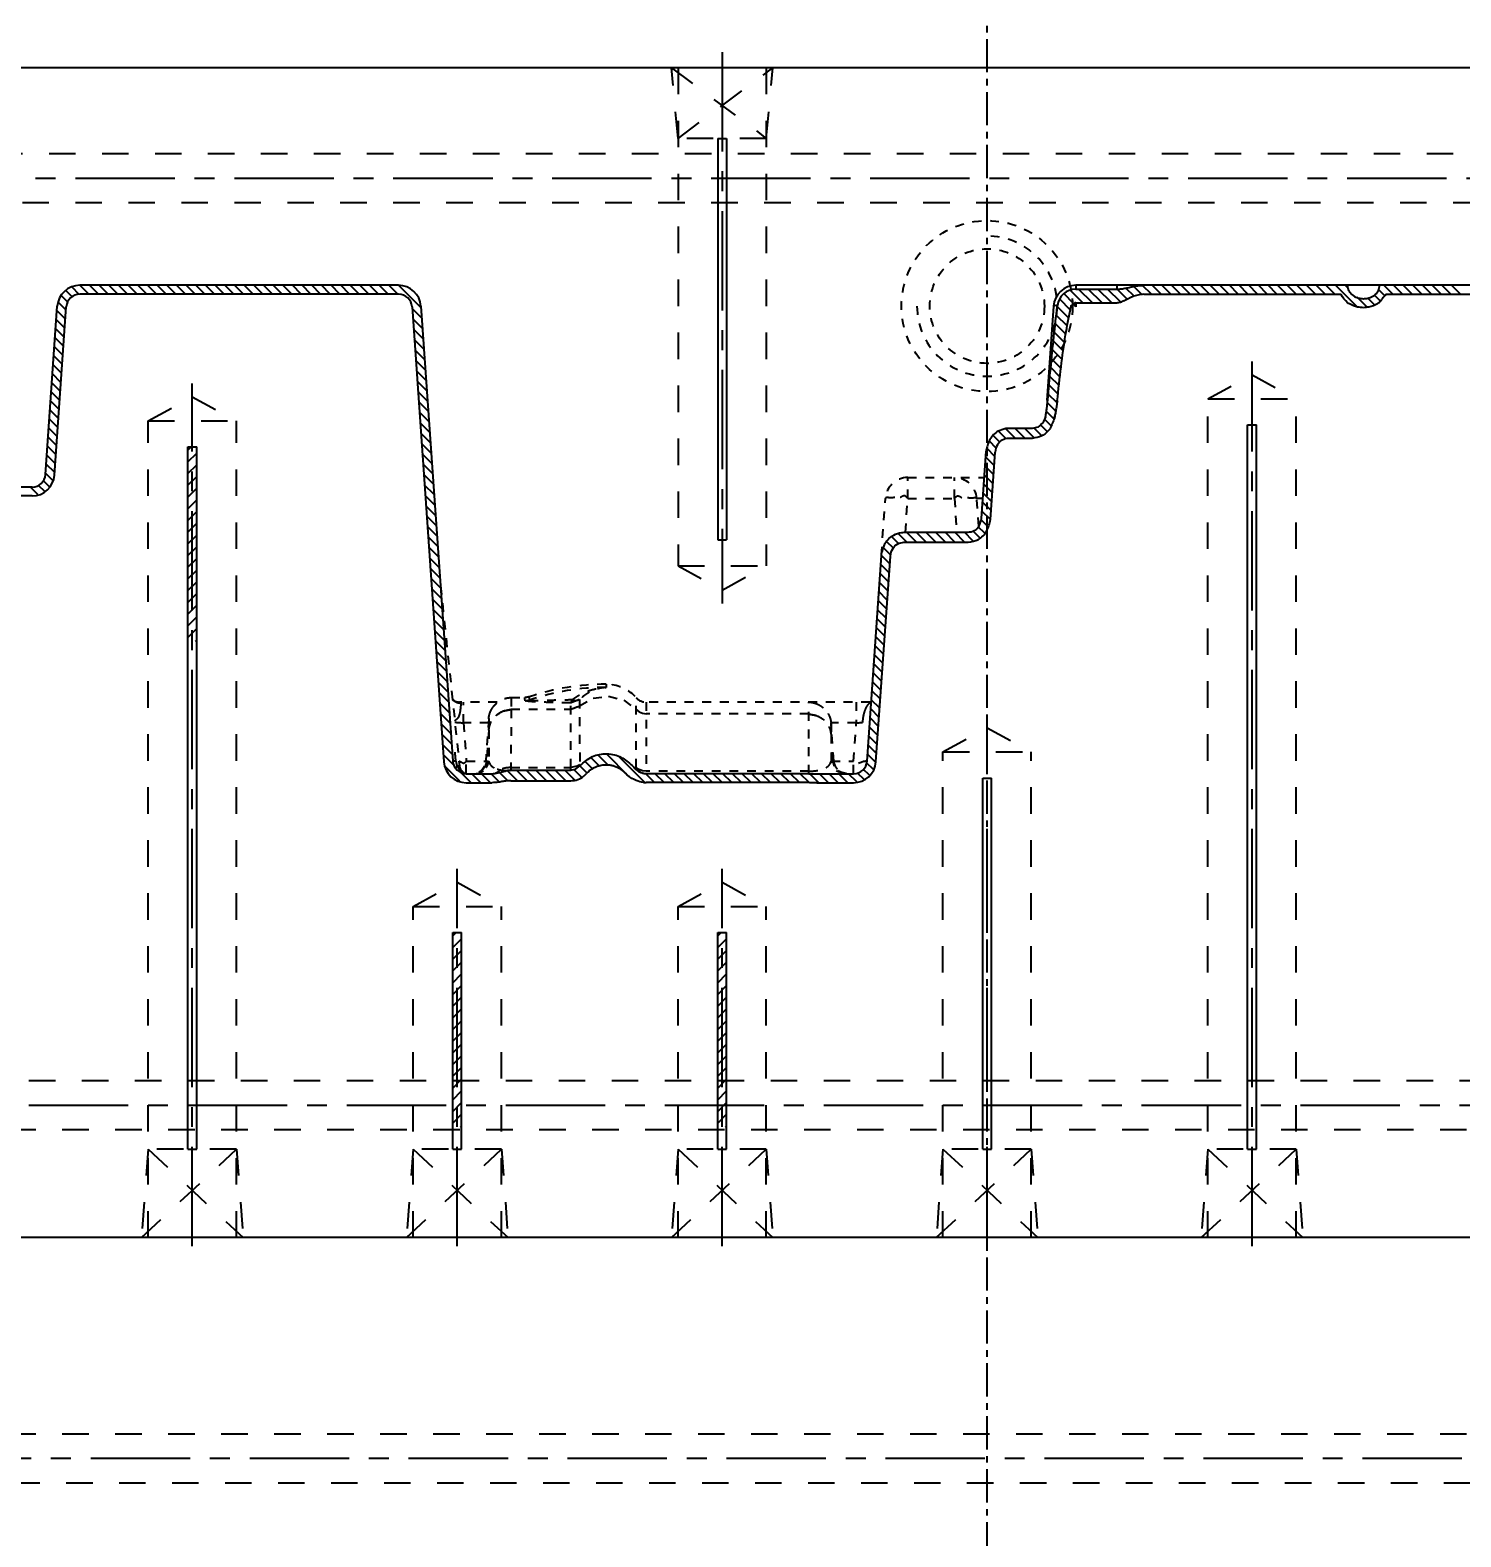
# Model space of a CAD drawing. Extents: x 14103 to 19353, y -3233 to 932.
# Drawn here: x 14533.2 to 14857.2, y -1319.5 to -978.2 of the extents above; entities that cross this region are included whole.
import ezdxf

# ---------------------------------------------------------------- set-up
doc = ezdxf.new("R2010")
doc.units = 0
doc.header["$LTSCALE"] = 20
doc.header["$MEASUREMENT"] = 0
doc.linetypes.add('CENTER', pattern=[0.6, 0.375, -0.075, 0.075, -0.075])
doc.linetypes.add('HIDDEN', pattern=[0.2, 0.1, -0.1])
doc.layers.get('0').update_dxf_attribs({"linetype": 'CONTINUOUS'})
doc.layers.get('DEFPOINTS').update_dxf_attribs({"linetype": 'CONTINUOUS'})
for name, color, linetype in [('CENTER', 1, 'CENTER'), ('CONTINUOUS', 7, 'CONTINUOUS'), ('DEFAULT_2', 8, 'HIDDEN'), ('HOLD DOWN', 7, 'CONTINUOUS'), ('SCREW', 7, 'CONTINUOUS'), ('WATER', 9, 'HIDDEN')]:
    doc.layers.add(name, color=color, linetype=linetype)
doc.styles.add('lxy2', font='txt.shx', dxfattribs={"width": 0.6})
doc.dimstyles.new('10', dxfattribs={"dimtxt": 10, "dimasz": 5, "dimexe": 2.5, "dimexo": 0, "dimgap": 1, "dimtad": 0, "dimdsep": 46, "dimtxsty": 'lxy2', "dimcen": -3, "dimclrd": 113, "dimclre": 113, "dimclrt": 3, "dimazin": 2, "dimtfac": 1, "dimtofl": 0, "dimtmove": 0, "dimatfit": 3, "dimfxl": 1, "dimtolj": 1, "dimtzin": 0, "dimarcsym": 0})

# ---------------------------------------------------------------- blocks, each defined once
blk = doc.blocks.new('*D136')
at = {"layer": 'DEFPOINTS', "color": 0, "linetype": 'ByBlock'}
for p in [(14199.94, -986.72), (14436.66, -986.72), (15299.94, -986.72), (14389.15, -1012.34), (14424.94, -1120.68)]:
    blk.add_point(p, dxfattribs=at)
at = {"layer": 'HOLD DOWN', "color": 113, "linetype": 'ByBlock', "lineweight": -2}
for start, end in [(185.3093, 212.9019), (232.0981, 259.6907)]:
    blk.add_arc((14436.66, -986.72), 53.98, start, end, dxfattribs=at)
at = {"layer": 'HOLD DOWN', "color": 113, "linetype": 'ByBlock'}
for points in [[(14382.08, -991.75), (14383.75, -991.68), (14382.69, -986.72)], [(14427.11, -1039), (14426.89, -1040.65), (14431.96, -1040.49)]]:
    blk.add_solid(points, dxfattribs=at)
at = {"layer": 'HOLD DOWN', "color": 3, "linetype": 'ByBlock', "insert": (14396.87, -1023.19), "char_height": 10, "attachment_point": 5, "rotation": 312.5, "style": 'lxy2'}
blk.add_mtext('\\A1;85¡ã', dxfattribs=at)

msp = doc.modelspace()

# ---------------------------------------------------------------- hatches: boundary and pattern name
at = {"layer": 'WATER', "linetype": 'ByBlock', "ltscale": 3}
h = msp.add_hatch(dxfattribs=at)
h.set_pattern_fill('ANSI31', color=256, scale=15, angle=-90, style=0)
h.set_pattern_definition([(225, (14759.9422, 40.4123), (-1.3258252, 1.3258252), [])])
h.paths.add_polyline_path([(14569.942, -1101.159), (14569.942, -1072.623), (14570.942, -1072.623), (14570.942, -1101.159)])
h.paths.add_polyline_path([(14569.942, -1072.623), (14569.942, -1101.159), (14568.942, -1101.159), (14568.942, -1072.623)])
h.paths.add_polyline_path([(14569.942, -1106.719), (14569.942, -1101.159), (14570.942, -1101.159), (14570.942, -1106.719)])
h.paths.add_polyline_path([(14569.942, -1101.159), (14569.942, -1106.719), (14568.942, -1106.719), (14568.942, -1101.159)])
h.paths.add_polyline_path([(14569.942, -1106.719), (14569.942, -1112.279), (14568.942, -1112.279), (14568.942, -1106.719)])
h.paths.add_polyline_path([(14569.942, -1112.279), (14569.942, -1106.719), (14570.942, -1106.719), (14570.942, -1112.279)])
h.paths.add_polyline_path([(14569.942, -1116.719), (14569.942, -1112.279), (14570.942, -1112.279), (14570.942, -1116.719)])
h.paths.add_polyline_path([(14569.942, -1112.279), (14569.942, -1116.719), (14568.942, -1116.719), (14568.942, -1112.279)])
h = msp.add_hatch(dxfattribs=at)
h.set_pattern_fill('ANSI31', color=256, scale=15, angle=-90, style=0)
h.set_pattern_definition([(225, (14819.9422, -69.6077), (-1.3258252, 1.3258252), [])])
h.paths.add_polyline_path([(14629.942, -1211.179), (14629.942, -1182.643), (14630.942, -1182.643), (14630.942, -1211.179)])
h.paths.add_polyline_path([(14629.942, -1182.643), (14629.942, -1211.179), (14628.942, -1211.179), (14628.942, -1182.643)])
h.paths.add_polyline_path([(14629.942, -1216.739), (14629.942, -1211.179), (14630.942, -1211.179), (14630.942, -1216.739)])
h.paths.add_polyline_path([(14629.942, -1211.179), (14629.942, -1216.739), (14628.942, -1216.739), (14628.942, -1211.179)])
h.paths.add_polyline_path([(14629.942, -1216.739), (14629.942, -1222.299), (14628.942, -1222.299), (14628.942, -1216.739)])
h.paths.add_polyline_path([(14629.942, -1222.299), (14629.942, -1216.739), (14630.942, -1216.739), (14630.942, -1222.299)])
h.paths.add_polyline_path([(14629.942, -1226.739), (14629.942, -1222.299), (14630.942, -1222.299), (14630.942, -1226.739)])
h.paths.add_polyline_path([(14629.942, -1222.299), (14629.942, -1226.739), (14628.942, -1226.739), (14628.942, -1222.299)])
h = msp.add_hatch(dxfattribs=at)
h.set_pattern_fill('ANSI31', color=256, scale=15, angle=-90, style=0)
h.set_pattern_definition([(225, (14879.9422, -69.6077), (-1.3258252, 1.3258252), [])])
h.paths.add_polyline_path([(14689.942, -1211.179), (14689.942, -1182.643), (14690.942, -1182.643), (14690.942, -1211.179)])
h.paths.add_polyline_path([(14689.942, -1182.643), (14689.942, -1211.179), (14688.942, -1211.179), (14688.942, -1182.643)])
h.paths.add_polyline_path([(14689.942, -1216.739), (14689.942, -1211.179), (14690.942, -1211.179), (14690.942, -1216.739)])
h.paths.add_polyline_path([(14689.942, -1211.179), (14689.942, -1216.739), (14688.942, -1216.739), (14688.942, -1211.179)])
h.paths.add_polyline_path([(14689.942, -1216.739), (14689.942, -1222.299), (14688.942, -1222.299), (14688.942, -1216.739)])
h.paths.add_polyline_path([(14689.942, -1222.299), (14689.942, -1216.739), (14690.942, -1216.739), (14690.942, -1222.299)])
h.paths.add_polyline_path([(14689.942, -1226.739), (14689.942, -1222.299), (14690.942, -1222.299), (14690.942, -1226.739)])
h.paths.add_polyline_path([(14689.942, -1222.299), (14689.942, -1226.739), (14688.942, -1226.739), (14688.942, -1222.299)])

# ---------------------------------------------------------------- linework, layer by layer
at = {"color": 2, "linetype": 'Continuous'}
for p, q in [((14542.739, -1038.643), (14541.347, -1037.251)), ((14544.349, -1038.065), (14542.732, -1036.449)), ((14546.512, -1038.041), (14544.482, -1036.011)), ((14548.7, -1038.041), (14546.67, -1036.011)), ((14550.887, -1038.041), (14548.857, -1036.011)), ((14553.075, -1038.041), (14551.045, -1036.011)), ((14555.262, -1038.041), (14553.232, -1036.011)), ((14557.45, -1038.041), (14555.42, -1036.011)), ((14559.638, -1038.041), (14557.608, -1036.011)), ((14561.825, -1038.041), (14559.795, -1036.011)), ((14564.013, -1038.041), (14561.983, -1036.011)), ((14566.2, -1038.041), (14564.17, -1036.011)), ((14568.388, -1038.041), (14566.358, -1036.011)), ((14570.575, -1038.041), (14568.545, -1036.011)), ((14572.763, -1038.041), (14570.733, -1036.011)), ((14574.951, -1038.041), (14572.921, -1036.011)), ((14577.138, -1038.041), (14575.108, -1036.011)), ((14579.326, -1038.041), (14577.296, -1036.011)), ((14581.513, -1038.041), (14579.483, -1036.011)), ((14583.701, -1038.041), (14581.671, -1036.011)), ((14585.889, -1038.041), (14583.859, -1036.011)), ((14588.076, -1038.041), (14586.046, -1036.011)), ((14590.264, -1038.041), (14588.234, -1036.011)), ((14592.451, -1038.041), (14590.421, -1036.011)), ((14594.639, -1038.041), (14592.609, -1036.011)), ((14596.827, -1038.041), (14594.797, -1036.011)), ((14599.014, -1038.041), (14596.984, -1036.011)), ((14601.202, -1038.041), (14599.172, -1036.011)), ((14603.389, -1038.041), (14601.359, -1036.011)), ((14605.577, -1038.041), (14603.547, -1036.011)), ((14607.765, -1038.041), (14605.735, -1036.011)), ((14609.952, -1038.041), (14607.922, -1036.011)), ((14612.14, -1038.041), (14610.11, -1036.011)), ((14614.327, -1038.041), (14612.297, -1036.011)), ((14616.515, -1038.041), (14614.485, -1036.011)), ((14621.759, -1041.098), (14616.673, -1036.012)), ((14771.592, -1039.986), (14768.793, -1037.188)), ((14773.779, -1039.986), (14770.673, -1036.88)), ((14775.967, -1039.986), (14772.86, -1036.88)), ((14778.154, -1039.986), (14775.048, -1036.88)), ((14780.199, -1039.843), (14777.235, -1036.88)), ((14781.691, -1039.148), (14779.42, -1036.877)), ((14783.226, -1038.495), (14781.376, -1036.645)), ((14785.014, -1038.096), (14783.184, -1036.266)), ((14787.147, -1038.041), (14785.135, -1036.029)), ((14789.335, -1038.041), (14787.305, -1036.011)), ((14791.522, -1038.041), (14789.492, -1036.011)), ((14793.71, -1038.041), (14791.68, -1036.011)), ((14795.897, -1038.041), (14793.867, -1036.011)), ((14798.085, -1038.041), (14796.055, -1036.011)), ((14800.272, -1038.041), (14798.242, -1036.011)), ((14802.46, -1038.041), (14800.43, -1036.011)), ((14804.648, -1038.041), (14802.618, -1036.011)), ((14806.835, -1038.041), (14804.805, -1036.011)), ((14809.023, -1038.041), (14806.993, -1036.011)), ((14811.21, -1038.041), (14809.18, -1036.011)), ((14813.398, -1038.041), (14811.368, -1036.011)), ((14815.586, -1038.041), (14813.556, -1036.011)), ((14817.773, -1038.041), (14815.743, -1036.011)), ((14819.961, -1038.041), (14817.931, -1036.011)), ((14822.148, -1038.041), (14820.118, -1036.011)), ((14824.336, -1038.041), (14822.306, -1036.011)), ((14826.524, -1038.041), (14824.494, -1036.011)), ((14828.711, -1038.041), (14826.681, -1036.011)), ((14833.755, -1040.897), (14828.869, -1036.011)), ((14831.873, -1036.828), (14831.056, -1036.011)), ((14839.984, -1038.376), (14838.482, -1036.874)), ((14841.837, -1038.041), (14839.807, -1036.011)), ((14844.024, -1038.041), (14841.994, -1036.011)), ((14846.212, -1038.041), (14844.182, -1036.011)), ((14848.399, -1038.041), (14846.369, -1036.011)), ((14850.587, -1038.041), (14848.557, -1036.011)), ((14852.775, -1038.041), (14850.745, -1036.011)), ((14854.962, -1038.041), (14852.932, -1036.011)), ((14857.15, -1038.041), (14855.12, -1036.011)), ((14541.354, -1041.633), (14539.648, -1039.928)), ((14541.749, -1039.841), (14540.215, -1038.307)), ((14768.473, -1043.43), (14765.837, -1040.794)), ((14768.834, -1041.604), (14766.395, -1039.165)), ((14769.532, -1040.114), (14767.392, -1037.974)), ((14836.005, -1040.959), (14833.778, -1038.732)), ((14837.653, -1040.42), (14836.162, -1038.929)), ((14839.008, -1039.588), (14837.597, -1038.177)), ((14541.068, -1045.722), (14539.166, -1043.82)), ((14541.211, -1043.678), (14539.309, -1041.776)), ((14621.924, -1043.45), (14619.736, -1041.262)), ((14622.088, -1045.802), (14619.9, -1043.614)), ((14768.112, -1045.257), (14765.617, -1042.762)), ((14540.925, -1047.767), (14539.023, -1045.865)), ((14622.253, -1048.154), (14620.065, -1045.966)), ((14767.474, -1048.994), (14765.177, -1046.697)), ((14767.751, -1047.084), (14765.397, -1044.73)), ((14540.639, -1051.856), (14538.737, -1049.954)), ((14540.782, -1049.812), (14538.88, -1047.91)), ((14622.417, -1050.506), (14620.229, -1048.318)), ((14622.582, -1052.858), (14620.394, -1050.67)), ((14766.935, -1052.831), (14764.763, -1050.659)), ((14767.205, -1050.913), (14764.966, -1048.674)), ((14540.353, -1055.946), (14538.451, -1054.044)), ((14540.496, -1053.901), (14538.594, -1051.999)), ((14622.746, -1055.21), (14620.558, -1053.022)), ((14766.449, -1056.719), (14764.359, -1054.63)), ((14766.673, -1054.756), (14764.561, -1052.644)), ((14540.21, -1057.99), (14538.308, -1056.088)), ((14622.911, -1057.562), (14620.723, -1055.374)), ((14623.075, -1059.914), (14620.887, -1057.726)), ((14766.224, -1058.683), (14764.171, -1056.629)), ((14539.924, -1062.079), (14538.022, -1060.177)), ((14540.067, -1060.035), (14538.165, -1058.133)), ((14623.239, -1062.266), (14621.052, -1060.078)), ((14765.794, -1062.628), (14763.798, -1060.631)), ((14766, -1060.646), (14763.984, -1058.63)), ((14539.638, -1066.169), (14537.736, -1064.267)), ((14539.781, -1064.124), (14537.879, -1062.222)), ((14623.404, -1064.618), (14621.216, -1062.43)), ((14623.568, -1066.97), (14621.38, -1064.782)), ((14765.109, -1066.318), (14763.367, -1064.576)), ((14765.473, -1064.494), (14763.608, -1062.629)), ((14539.352, -1070.258), (14537.45, -1068.356)), ((14539.495, -1068.213), (14537.593, -1066.311)), ((14623.733, -1069.322), (14621.545, -1067.135)), ((14762.352, -1070.124), (14760.568, -1068.34)), ((14763.516, -1069.1), (14762.046, -1067.629)), ((14764.462, -1067.858), (14762.944, -1066.34)), ((14539.209, -1072.302), (14537.307, -1070.401)), ((14623.897, -1071.675), (14621.709, -1069.487)), ((14752.026, -1072.923), (14750.448, -1071.345)), ((14752.861, -1071.571), (14751.395, -1070.104)), ((14754.289, -1070.81), (14752.523, -1069.045)), ((14756.341, -1070.675), (14754.247, -1068.582)), ((14758.529, -1070.675), (14756.289, -1068.435)), ((14760.603, -1070.562), (14758.476, -1068.435)), ((14538.923, -1076.392), (14537.021, -1074.49)), ((14539.066, -1074.347), (14537.164, -1072.445)), ((14624.062, -1074.027), (14621.874, -1071.839)), ((14624.226, -1076.379), (14622.038, -1074.191)), ((14751.543, -1076.815), (14749.64, -1074.912)), ((14751.686, -1074.77), (14749.921, -1073.006)), ((14538.348, -1080.192), (14536.735, -1078.579)), ((14538.78, -1078.436), (14536.878, -1076.534)), ((14624.391, -1078.731), (14622.203, -1076.543)), ((14751.4, -1078.859), (14749.497, -1076.956)), ((14534.988, -1083.394), (14533.293, -1081.699)), ((14536.514, -1082.733), (14535.113, -1081.332)), ((14537.646, -1081.677), (14536.247, -1080.279)), ((14624.555, -1081.083), (14622.367, -1078.895)), ((14624.72, -1083.435), (14622.532, -1081.247)), ((14751.113, -1082.948), (14749.211, -1081.045)), ((14751.257, -1080.904), (14749.354, -1079.001)), ((14624.884, -1085.787), (14622.696, -1083.599)), ((14750.827, -1087.037), (14748.924, -1085.135)), ((14750.97, -1084.993), (14749.068, -1083.09)), ((14625.049, -1088.139), (14622.861, -1085.951)), ((14625.213, -1090.491), (14623.025, -1088.303)), ((14750.674, -1089.071), (14748.781, -1087.179)), ((14625.378, -1092.843), (14623.19, -1090.655)), ((14733.92, -1094.194), (14731.68, -1091.954)), ((14736.108, -1094.194), (14733.868, -1091.954)), ((14738.295, -1094.194), (14736.055, -1091.954)), ((14740.483, -1094.194), (14738.243, -1091.954)), ((14742.67, -1094.194), (14740.431, -1091.954)), ((14744.858, -1094.194), (14742.618, -1091.954)), ((14746.745, -1093.893), (14744.806, -1091.954)), ((14748.288, -1093.248), (14746.704, -1091.665)), ((14749.392, -1092.165), (14747.926, -1090.698)), ((14750.147, -1090.732), (14748.569, -1089.154)), ((14625.542, -1095.195), (14623.354, -1093.007)), ((14625.707, -1097.547), (14623.519, -1095.359)), ((14728.105, -1097.129), (14726.534, -1095.558)), ((14728.711, -1095.547), (14727.255, -1094.091)), ((14729.879, -1094.528), (14728.359, -1093.008)), ((14731.732, -1094.194), (14729.844, -1092.305)), ((14625.871, -1099.899), (14623.683, -1097.711)), ((14727.912, -1099.124), (14726.011, -1097.222)), ((14626.036, -1102.251), (14623.848, -1100.063)), ((14626.2, -1104.603), (14624.012, -1102.415)), ((14727.627, -1103.213), (14725.725, -1101.311)), ((14727.77, -1101.169), (14725.868, -1099.267)), ((14626.364, -1106.956), (14624.176, -1104.768)), ((14727.341, -1107.302), (14725.439, -1105.401)), ((14727.484, -1105.258), (14725.582, -1103.356)), ((14626.529, -1109.308), (14624.341, -1107.12)), ((14727.198, -1109.347), (14725.296, -1107.445)), ((14626.693, -1111.66), (14624.505, -1109.472)), ((14626.858, -1114.012), (14624.67, -1111.824)), ((14726.912, -1113.436), (14725.01, -1111.534)), ((14727.055, -1111.392), (14725.153, -1109.49)), ((14627.022, -1116.364), (14624.834, -1114.176)), ((14726.626, -1117.526), (14724.724, -1115.624)), ((14726.769, -1115.481), (14724.867, -1113.579)), ((14627.187, -1118.716), (14624.999, -1116.528)), ((14627.351, -1121.068), (14625.163, -1118.88)), ((14726.483, -1119.57), (14724.581, -1117.668)), ((14627.516, -1123.42), (14625.328, -1121.232)), ((14726.197, -1123.659), (14724.295, -1121.757)), ((14726.34, -1121.615), (14724.438, -1119.713)), ((14627.68, -1125.772), (14625.492, -1123.584)), ((14627.845, -1128.124), (14625.657, -1125.936)), ((14725.911, -1127.749), (14724.009, -1125.847)), ((14726.054, -1125.704), (14724.152, -1123.802)), ((14628.009, -1130.476), (14625.821, -1128.288)), ((14725.768, -1129.793), (14723.866, -1127.891)), ((14628.174, -1132.828), (14625.986, -1130.64)), ((14628.338, -1135.18), (14626.15, -1132.992)), ((14725.482, -1133.882), (14723.58, -1131.981)), ((14725.625, -1131.838), (14723.723, -1129.936)), ((14628.503, -1137.532), (14626.315, -1135.344)), ((14725.196, -1137.972), (14723.294, -1136.07)), ((14725.339, -1135.927), (14723.437, -1134.025)), ((14628.667, -1139.884), (14626.479, -1137.696)), ((14725.053, -1140.016), (14723.151, -1138.114)), ((14628.832, -1142.236), (14626.644, -1140.048)), ((14629.294, -1144.886), (14626.808, -1142.401)), ((14662.104, -1144.882), (14660.247, -1143.026)), ((14664.104, -1144.695), (14661.923, -1142.514)), ((14668.767, -1147.17), (14663.747, -1142.15)), ((14672.452, -1148.668), (14666.606, -1142.822)), ((14724.74, -1144.079), (14722.865, -1142.204)), ((14724.91, -1142.061), (14723.008, -1140.159)), ((14630.541, -1148.321), (14627.279, -1145.059)), ((14633.096, -1148.689), (14630.753, -1146.345)), ((14635.284, -1148.689), (14633.254, -1146.659)), ((14637.472, -1148.689), (14635.442, -1146.659)), ((14639.51, -1148.54), (14637.629, -1146.659)), ((14641.418, -1148.26), (14639.54, -1146.383)), ((14643.576, -1148.231), (14641.26, -1145.915)), ((14645.764, -1148.231), (14643.359, -1145.826)), ((14647.951, -1148.231), (14645.547, -1145.826)), ((14650.139, -1148.231), (14647.734, -1145.826)), ((14652.326, -1148.231), (14649.922, -1145.826)), ((14654.514, -1148.231), (14652.109, -1145.826)), ((14656.594, -1148.123), (14654.297, -1145.826)), ((14658.137, -1147.479), (14656.375, -1145.716)), ((14659.337, -1146.491), (14657.699, -1144.853)), ((14660.565, -1145.531), (14658.971, -1143.938)), ((14674.649, -1148.678), (14672.604, -1146.632)), ((14676.837, -1148.678), (14674.799, -1146.64)), ((14679.024, -1148.678), (14676.987, -1146.64)), ((14681.212, -1148.678), (14679.174, -1146.64)), ((14683.4, -1148.678), (14681.362, -1146.64)), ((14685.587, -1148.678), (14683.55, -1146.64)), ((14687.775, -1148.678), (14685.737, -1146.64)), ((14689.962, -1148.678), (14687.925, -1146.64)), ((14692.15, -1148.678), (14690.112, -1146.64)), ((14694.338, -1148.678), (14692.3, -1146.64)), ((14696.525, -1148.678), (14694.488, -1146.64)), ((14698.713, -1148.678), (14696.675, -1146.64)), ((14700.9, -1148.678), (14698.863, -1146.64)), ((14703.088, -1148.678), (14701.05, -1146.64)), ((14705.276, -1148.678), (14703.238, -1146.64)), ((14707.463, -1148.678), (14705.426, -1146.64)), ((14709.651, -1148.678), (14707.613, -1146.64)), ((14711.85, -1148.689), (14709.801, -1146.64)), ((14714.037, -1148.689), (14712.007, -1146.659)), ((14716.225, -1148.689), (14714.195, -1146.659)), ((14718.413, -1148.689), (14716.383, -1146.659)), ((14720.42, -1148.509), (14718.57, -1146.659)), ((14722.157, -1148.059), (14720.545, -1146.447)), ((14723.289, -1147.003), (14721.898, -1145.612)), ((14724.196, -1145.722), (14722.639, -1144.165))]:
    msp.add_line(p, q, dxfattribs=at)
at = {"color": 7, "linetype": 'Continuous'}
for p, q in [((14616.671, -1036.011), (14544.445, -1036.011)), ((14770.037, -1036.011), (14770.037, -1036.88)), ((14865.67, -1036.011), (14770.037, -1036.011)), ((14770.037, -1036.88), (14779.335, -1036.88)), ((14779.335, -1036.011), (14779.335, -1036.88)), ((14536.715, -1078.866), (14539.382, -1040.732)), ((14538.74, -1079.008), (14541.407, -1040.874)), ((14616.671, -1038.041), (14544.445, -1038.041)), ((14619.709, -1040.874), (14626.918, -1143.968)), ((14621.734, -1040.732), (14628.943, -1143.826)), ((14764.974, -1040.732), (14763.477, -1062.137)), ((14770.037, -1039.986), (14770.037, -1040.874)), ((14770.037, -1039.986), (14779.335, -1039.986)), ((14785.425, -1038.041), (14830.099, -1038.041)), ((14840.254, -1038.041), (14865.67, -1038.041)), ((14760.177, -1068.435), (14754.791, -1068.435)), ((14760.149, -1070.675), (14754.791, -1070.675)), ((14748.664, -1088.853), (14749.731, -1073.604)), ((14750.688, -1089.025), (14751.755, -1073.776)), ((14533.678, -1081.699), (14529.495, -1081.699)), ((14533.678, -1083.729), (14529.495, -1083.729)), ((14731.145, -1091.954), (14745.628, -1091.954)), ((14731.117, -1094.194), (14745.628, -1094.194)), ((14722.752, -1143.826), (14726.011, -1097.222)), ((14724.777, -1143.968), (14728.037, -1097.341)), ((14631.98, -1146.659), (14637.747, -1146.659)), ((14642.099, -1145.826), (14655.673, -1145.826)), ((14655.673, -1145.826), (14655.679, -1145.246)), ((14669.943, -1145.2), (14670.212, -1145.227)), ((14709.591, -1146.64), (14672.746, -1146.64)), ((14711.405, -1146.659), (14719.714, -1146.659)), ((14631.98, -1148.689), (14637.754, -1148.689)), ((14642.099, -1148.231), (14655.668, -1148.231)), ((14709.591, -1148.678), (14672.746, -1148.678)), ((14711.407, -1148.689), (14719.714, -1148.689))]:
    msp.add_line(p, q, dxfattribs=at)
for points in [[(14763.18, -1065.821), (14763.234, -1065.555), (14763.276, -1065.287)], [(14657.678, -1144.621), (14657.699, -1144.728), (14657.722, -1144.831)]]:
    msp.add_lwpolyline(points, dxfattribs=at)
for centre, radius, start, end in [((14544.445, -1041.086), 5.075, 90, 176), ((14616.671, -1041.086), 5.075, 4, 90), ((14770.037, -1041.086), 5.075, 90, 176), ((14770.037, -1041.086), 4.206, 90, 173.14887), ((14544.445, -1041.086), 3.045, 90, 176), ((14616.671, -1041.086), 3.045, 4, 90), ((14770.037, -1041.086), 1.1, 90, 142.9158), ((14533.678, -1078.654), 3.045, 270, 356), ((14533.678, -1078.654), 5.075, 270, 356), ((14631.98, -1143.614), 5.075, 184, 270), ((14631.98, -1143.614), 3.045, 184, 270), ((14672.746, -1143.614), 3.026, 257.73418, 270), ((14719.714, -1143.614), 3.045, 270, 356), ((14719.714, -1143.614), 5.075, 270, 356), ((14655.668, -1143.614), 4.617, 270, 309.72867), ((14672.746, -1143.614), 5.064, 262.69814, 270)]:
    msp.add_arc(centre, radius, start, end, dxfattribs=at)
for points in [[(14779.337, -1036.882), (14780.36, -1036.815)], [(14780.36, -1036.815), (14781.347, -1036.651)], [(14781.347, -1036.651), (14782.327, -1036.443), (14783.322, -1036.237)], [(14783.322, -1036.237), (14784.352, -1036.077), (14785.425, -1036.011)], [(14831.539, -1036.011), (14831.542, -1036.038), (14831.861, -1037.204), (14831.914, -1037.312)], [(14831.914, -1037.312), (14832.565, -1038.125), (14833.72, -1038.782), (14834.04, -1038.886)], [(14836.134, -1038.944), (14836.69, -1038.776), (14837.848, -1038.108), (14838.499, -1037.277)], [(14838.499, -1037.277), (14838.551, -1037.169), (14838.863, -1036.011)], [(14763.665, -1062.056), (14764.34, -1054.818), (14765.069, -1047.659), (14765.832, -1040.828)], [(14765.86, -1040.584), (14765.204, -1040.643)], [(14765.832, -1040.828), (14765.86, -1040.584)], [(14768.863, -1041.24), (14769.048, -1040.521)], [(14770.037, -1040.874), (14769.456, -1040.389), (14769.026, -1040.552)], [(14779.715, -1039.987), (14779.333, -1040.026)], [(14785.425, -1038.041), (14784.047, -1038.224), (14782.869, -1038.613), (14781.854, -1039.068), (14780.959, -1039.51), (14780.144, -1039.867), (14779.715, -1039.987)], [(14831.593, -1039.943), (14830.127, -1038.106), (14830.099, -1038.041)], [(14833.854, -1040.941), (14832.038, -1040.238), (14831.593, -1039.943)], [(14835.174, -1041.086), (14833.854, -1040.941)], [(14834.04, -1038.886), (14835.2, -1039.055)], [(14836.385, -1040.963), (14835.174, -1041.086)], [(14835.2, -1039.055), (14836.134, -1038.944)], [(14838.698, -1039.972), (14838.373, -1040.19), (14836.385, -1040.963)], [(14840.254, -1038.041), (14838.698, -1039.972)], [(14765.822, -1062.207), (14766.706, -1054.467), (14767.722, -1047.228), (14768.803, -1041.486)], [(14768.803, -1041.486), (14768.863, -1041.24)], [(14763.276, -1065.287), (14763.402, -1064.304)], [(14763.402, -1064.304), (14763.545, -1063.223)], [(14763.545, -1063.223), (14763.67, -1062.056)], [(14765.482, -1064.444), (14765.314, -1065.427)], [(14765.684, -1063.379), (14765.482, -1064.444)], [(14765.856, -1062.21), (14765.684, -1063.379)], [(14761.47, -1068.12), (14760.177, -1068.435)], [(14762.559, -1067.192), (14761.47, -1068.12)], [(14763.182, -1065.815), (14762.559, -1067.192)], [(14763.245, -1065.46), (14763.276, -1065.287)], [(14765.196, -1066.113), (14764.189, -1068.507)], [(14765.257, -1065.78), (14765.2, -1066.098)], [(14765.202, -1066.093), (14765.27, -1065.602)], [(14765.314, -1065.427), (14765.257, -1065.78)], [(14754.215, -1068.473), (14752.456, -1069.063), (14750.591, -1070.891), (14749.778, -1073.165)], [(14754.791, -1070.675), (14753.39, -1071.052), (14752.271, -1072.149), (14751.755, -1073.776)], [(14754.791, -1068.435), (14754.215, -1068.473)], [(14764.189, -1068.507), (14762.351, -1070.125), (14760.149, -1070.675)], [(14749.778, -1073.165), (14749.731, -1073.604)], [(14726.063, -1096.729), (14726.885, -1094.453), (14728.784, -1092.591), (14730.539, -1091.995)], [(14730.539, -1091.995), (14731.145, -1091.954)], [(14745.628, -1091.954), (14747.029, -1091.577), (14748.148, -1090.48), (14748.664, -1088.853)], [(14745.628, -1094.194), (14747.963, -1093.566), (14749.828, -1091.738), (14750.688, -1089.025)], [(14728.037, -1097.341), (14728.561, -1095.693), (14729.701, -1094.576), (14731.117, -1094.194)], [(14726.012, -1097.199), (14726.063, -1096.729)], [(14628.834, -1129.79), (14629.508, -1130.208), (14630.345, -1130.415)], [(14629.906, -1130.496), (14630.411, -1130.618)], [(14657.722, -1144.831), (14660.593, -1142.779), (14663.849, -1142.13), (14667.1, -1142.946), (14669.578, -1144.795)], [(14637.747, -1146.659), (14638.513, -1146.606)], [(14638.513, -1146.606), (14639.874, -1146.31), (14641.118, -1145.948)], [(14641.118, -1145.947), (14641.748, -1145.841), (14642.078, -1145.891)], [(14655.67, -1145.826), (14656.334, -1145.733), (14657.722, -1144.831)], [(14657.076, -1144.962), (14655.679, -1145.246)], [(14657.675, -1144.627), (14657.076, -1144.962)], [(14659.172, -1146.647), (14658.609, -1147.168)], [(14668.065, -1146.602), (14667.517, -1146.085), (14666.933, -1145.654), (14666.338, -1145.314), (14665.557, -1144.99), (14664.894, -1144.808), (14664.094, -1144.694), (14663.143, -1144.697), (14661.994, -1144.908), (14661.341, -1145.136), (14660.646, -1145.477), (14659.928, -1145.956), (14659.204, -1146.612)], [(14668.461, -1146.956), (14668.129, -1146.632)], [(14669.578, -1144.795), (14669.943, -1145.2)], [(14669.943, -1145.2), (14670.963, -1146.113), (14672.099, -1146.562)], [(14709.591, -1146.64), (14710.223, -1146.642), (14711.406, -1146.659)], [(14638.513, -1148.657), (14637.746, -1148.689)], [(14639.357, -1148.563), (14638.513, -1148.657)], [(14639.826, -1148.492), (14639.357, -1148.563)], [(14642.101, -1148.228), (14641.459, -1148.255), (14640.329, -1148.409), (14639.826, -1148.492)], [(14668.803, -1147.244), (14668.461, -1146.956)], [(14669.171, -1147.511), (14668.803, -1147.244)], [(14672.104, -1148.635), (14670.502, -1148.216), (14669.171, -1147.511)], [(14711.404, -1148.689), (14710.499, -1148.682), (14709.591, -1148.677)]]:
    msp.add_spline(points, degree=3, dxfattribs=at)
at = {"layer": 'CENTER'}
msp.add_line((14749.942, -1731.719), (14749.942, -680.882), dxfattribs=at)
at = {"layer": 'CONTINUOUS'}
msp.add_line((15299.942, -986.719), (14199.942, -986.719), dxfattribs=at)
at = {"layer": 'DEFAULT_2', "color": 8, "linetype": 'HIDDEN'}
for p, q in [((14731.978, -1084.275), (14731.978, -1079.555)), ((14731.978, -1079.555), (14749.315, -1079.555)), ((14742.539, -1084.275), (14742.539, -1079.555)), ((14726.011, -1097.222), (14726.916, -1084.275)), ((14731.44, -1091.974), (14731.978, -1084.275)), ((14731.978, -1084.275), (14742.539, -1084.275)), ((14742.539, -1084.275), (14743.089, -1092.131)), ((14748.043, -1090.583), (14747.602, -1084.275)), ((14626.16, -1104.029), (14630.449, -1144.841)), ((14663.667, -1126.379), (14663.667, -1127.1)), ((14642.147, -1129.397), (14642.145, -1132.053)), ((14642.147, -1129.397), (14645.229, -1129.397)), ((14645.229, -1129.397), (14646.2, -1129.238)), ((14645.243, -1129.472), (14645.233, -1129.418)), ((14645.281, -1129.713), (14645.243, -1129.472)), ((14645.342, -1130.12), (14645.281, -1129.713)), ((14646.2, -1129.238), (14646.253, -1129.553)), ((14646.253, -1129.553), (14646.318, -1129.959)), ((14670.475, -1145.259), (14670.476, -1129.424)), ((14638.984, -1130.419), (14630.458, -1130.419)), ((14631.373, -1135.14), (14631.373, -1130.419)), ((14642.145, -1132.093), (14642.099, -1145.826)), ((14642.145, -1132.053), (14655.649, -1132.053)), ((14655.679, -1145.246), (14655.647, -1130.607)), ((14657.652, -1129.856), (14657.678, -1144.621)), ((14723.435, -1130.419), (14672.746, -1130.439)), ((14672.746, -1130.439), (14672.746, -1146.64)), ((14709.549, -1133.088), (14672.746, -1133.088)), ((14709.591, -1146.64), (14709.547, -1130.439)), ((14720.321, -1130.419), (14720.321, -1135.14)), ((14637.085, -1135.14), (14631.373, -1135.14)), ((14631.373, -1135.14), (14631.98, -1143.826)), ((14637.077, -1134.22), (14636.405, -1143.826)), ((14637.084, -1134.232), (14637.085, -1134.108)), ((14720.321, -1135.14), (14714.61, -1135.14)), ((14715.216, -1143.826), (14714.617, -1135.259)), ((14719.714, -1143.826), (14720.321, -1135.14)), ((14637.083, -1136.779), (14636.591, -1143.826)), ((14637.083, -1136.741), (14637.083, -1136.779)), ((14714.611, -1137.777), (14714.611, -1137.814)), ((14714.611, -1137.814), (14715.031, -1143.826)), ((14629.905, -1144.898), (14630.449, -1144.841)), ((14631.98, -1146.537), (14631.98, -1143.826)), ((14631.98, -1143.826), (14637.063, -1143.826)), ((14642.103, -1145.246), (14655.679, -1145.246)), ((14670.212, -1145.227), (14670.475, -1145.263)), ((14709.591, -1146.083), (14672.746, -1146.083)), ((14714.628, -1143.826), (14719.714, -1143.826)), ((14719.714, -1146.659), (14719.714, -1143.826))]:
    msp.add_line(p, q, dxfattribs=at)
for points in [[(14657.654, -1131.299), (14660.718, -1129.54), (14664.226, -1129.072), (14667.65, -1129.963), (14670.476, -1132.08)], [(14670.476, -1132.08), (14671.126, -1132.625), (14671.903, -1132.97), (14672.746, -1133.088)], [(14672.746, -1146.083), (14671.906, -1145.987), (14671.127, -1145.706), (14670.473, -1145.257)]]:
    msp.add_lwpolyline(points, dxfattribs=at)
for centre, radius, start, end in [((14731.978, -1084.63), 5.075, 90, 176), ((14742.539, -1084.63), 5.075, 4, 90), ((14663.667, -1181.169), 54.79, 90, 108.59123), ((14663.667, -1135.514), 9.135, 44.29407, 90), ((14663.667, -1181.169), 54.069, 90, 108.71604), ((14672.746, -1127.394), 3.045, 221.81052, 270.00049), ((14632.468, -1144.629), 2.03, 186, 242), ((14633.368, -1143.614), 3.045, 298.66606, 356.00007), ((14718.254, -1143.614), 3.045, 183.99993, 241.33393)]:
    msp.add_arc(centre, radius, start, end, dxfattribs=at)
for points in [[(14726.964, -1084.16), (14726.916, -1084.275)], [(14727.312, -1084.079), (14726.964, -1084.16)], [(14729.044, -1084.093), (14728.407, -1084.13), (14727.779, -1084.128), (14727.312, -1084.079)], [(14731.978, -1084.275), (14731.239, -1083.696), (14730.047, -1084.168), (14729.178, -1084.1), (14729.044, -1084.093)], [(14742.539, -1084.275), (14743.279, -1083.696), (14744.471, -1084.168), (14745.339, -1084.1), (14745.473, -1084.093)], [(14745.473, -1084.093), (14746.111, -1084.13), (14746.739, -1084.128), (14747.206, -1084.079)], [(14747.206, -1084.079), (14747.554, -1084.16)], [(14747.554, -1084.16), (14747.602, -1084.275)], [(14748.985, -1084.275), (14748.447, -1084.275), (14747.602, -1084.275)], [(14637.665, -1132.172), (14637.814, -1131.916), (14638.377, -1131.163), (14638.851, -1130.694), (14639.401, -1130.268), (14640.025, -1129.906), (14640.72, -1129.624), (14641.092, -1129.521)], [(14641.092, -1129.521), (14641.478, -1129.447), (14642.147, -1129.397)], [(14645.557, -1129.379), (14645.229, -1129.397)], [(14646.199, -1129.238), (14645.557, -1129.379)], [(14655.989, -1129.857), (14656.864, -1129.25), (14657.775, -1128.717), (14658.717, -1128.259), (14659.683, -1127.876), (14661.663, -1127.336), (14662.665, -1127.18), (14663.667, -1127.1)], [(14663.667, -1127.1), (14662.877, -1127.191), (14662.086, -1127.353), (14660.528, -1127.894), (14659.771, -1128.273), (14659.035, -1128.726), (14658.327, -1129.254), (14657.652, -1129.856)], [(14628.809, -1129.856), (14629.697, -1130.418), (14629.906, -1130.496)], [(14630.597, -1132.452), (14630.561, -1132.657), (14630.322, -1133.537)], [(14630.411, -1130.618), (14630.769, -1130.649)], [(14630.458, -1130.419), (14630.698, -1130.476), (14630.75, -1130.547)], [(14630.718, -1131.403), (14630.597, -1132.452)], [(14630.769, -1130.649), (14630.718, -1131.403)], [(14630.75, -1130.547), (14630.769, -1130.649)], [(14637.084, -1134.117), (14637.183, -1133.45), (14637.424, -1132.681), (14637.535, -1132.428)], [(14637.535, -1132.428), (14637.665, -1132.172)], [(14638.726, -1133.49), (14640.308, -1132.465), (14640.369, -1132.44)], [(14638.743, -1133.435), (14639.476, -1132.87), (14640.358, -1132.414)], [(14640.369, -1132.44), (14642.145, -1132.093)], [(14640.389, -1132.401), (14642.145, -1132.053)], [(14645.342, -1130.12), (14646.318, -1129.959)], [(14655.647, -1130.607), (14654.784, -1130.594), (14653.909, -1130.578), (14652.153, -1130.54), (14650.46, -1130.493), (14648.918, -1130.438), (14647.585, -1130.374), (14647.005, -1130.339), (14646.487, -1130.301), (14646.035, -1130.26), (14645.676, -1130.216), (14645.436, -1130.17), (14645.342, -1130.12)], [(14646.318, -1129.959), (14646.428, -1129.994), (14646.698, -1130.016), (14647.083, -1130.029), (14647.547, -1130.034), (14648.051, -1130.032), (14648.595, -1130.026), (14649.824, -1130.001), (14651.25, -1129.967), (14652.818, -1129.929), (14654.428, -1129.891), (14655.22, -1129.873), (14655.989, -1129.857)], [(14657.652, -1129.856), (14655.647, -1130.607)], [(14655.647, -1130.607), (14655.828, -1130.376), (14655.989, -1129.857)], [(14655.649, -1132.053), (14657.654, -1131.299)], [(14655.989, -1129.857), (14656.468, -1130.017), (14657.652, -1129.856)], [(14709.548, -1130.439), (14709.573, -1130.439), (14710.64, -1130.572), (14711.135, -1130.721)], [(14709.549, -1133.088), (14711.373, -1133.464)], [(14709.549, -1133.129), (14711.369, -1133.471)], [(14711.135, -1130.721), (14711.6, -1130.914), (14712.433, -1131.408), (14713.132, -1132.008), (14713.692, -1132.674), (14713.92, -1133.022)], [(14713.92, -1133.022), (14714.112, -1133.372), (14714.391, -1134.054), (14714.486, -1134.386)], [(14722.181, -1132.434), (14721.956, -1133.227)], [(14722.47, -1131.741), (14722.181, -1132.434)], [(14723.528, -1130.548), (14722.812, -1131.178), (14722.47, -1131.741)], [(14630.322, -1133.537), (14630.319, -1133.546), (14629.967, -1134.172), (14629.428, -1134.627), (14629.393, -1134.65)], [(14629.415, -1134.996), (14630.202, -1135.032), (14631.373, -1135.14)], [(14637.083, -1136.741), (14637.245, -1135.817), (14637.588, -1134.947), (14638.743, -1133.435)], [(14637.083, -1136.779), (14637.587, -1134.978), (14638.091, -1134.184), (14638.726, -1133.49)], [(14637.084, -1134.143), (14637.083, -1135.38), (14637.083, -1136.741)], [(14711.369, -1133.471), (14713.009, -1134.482), (14714.133, -1136.023)], [(14714.133, -1136.023), (14714.385, -1136.66)], [(14714.486, -1134.386), (14714.61, -1135.159)], [(14714.61, -1135.274), (14714.61, -1135.185)], [(14714.61, -1135.185), (14714.611, -1136.42), (14714.611, -1137.777)], [(14720.321, -1135.14), (14721.722, -1135.018)], [(14721.956, -1133.227), (14721.801, -1134.099), (14721.722, -1135.018)], [(14637.083, -1136.779), (14637.081, -1137.415), (14637.079, -1138.315), (14637.077, -1139.477), (14637.074, -1140.895), (14637.071, -1141.7), (14637.068, -1142.567), (14637.063, -1143.826)], [(14714.385, -1136.66), (14714.611, -1137.814)], [(14714.389, -1136.658), (14714.449, -1136.853), (14714.611, -1137.777)], [(14714.611, -1137.814), (14714.616, -1139.06), (14714.62, -1141.055), (14714.628, -1143.826)], [(14629.638, -1143.789), (14629.348, -1140.473)], [(14629.638, -1143.789), (14629.358, -1143.807), (14629.135, -1143.82), (14629.025, -1143.819)], [(14629.905, -1144.898), (14629.613, -1145.247), (14629.561, -1145.342)], [(14629.638, -1143.789), (14629.782, -1144.552)], [(14629.782, -1144.552), (14629.905, -1144.898)], [(14629.905, -1144.898), (14630.278, -1145.569)], [(14630.278, -1145.569), (14630.569, -1145.893), (14630.857, -1146.136)], [(14631.98, -1143.826), (14631.399, -1144.311), (14630.466, -1143.904), (14630.352, -1143.89)], [(14634.027, -1146.659), (14635.129, -1146.433), (14636.076, -1145.812), (14636.586, -1145.211)], [(14636.28, -1144.914), (14635.603, -1145.812), (14634.659, -1146.426)], [(14636.59, -1143.826), (14636.28, -1144.914)], [(14636.586, -1145.211), (14636.761, -1144.91), (14637.063, -1143.826)], [(14637.063, -1143.826), (14637.544, -1144.741), (14638.181, -1145.233), (14638.765, -1145.498), (14639.014, -1145.587)], [(14639.619, -1145.769), (14639.378, -1146.066), (14638.513, -1146.606)], [(14639.014, -1145.587), (14639.619, -1145.769)], [(14642.103, -1145.246), (14640.819, -1145.379), (14639.619, -1145.769)], [(14639.619, -1145.769), (14639.944, -1145.824), (14641.118, -1145.948)], [(14670.473, -1145.257), (14670.865, -1145.802), (14671.41, -1146.261), (14672.105, -1146.571)], [(14709.591, -1146.083), (14710.48, -1146.044), (14711.206, -1145.966), (14712.283, -1145.745), (14713.027, -1145.493), (14713.912, -1144.97)], [(14713.912, -1144.97), (14714.019, -1144.875), (14714.628, -1143.826)], [(14717.664, -1146.659), (14715.615, -1145.812), (14714.628, -1143.826)], [(14715.342, -1144.914), (14715.032, -1143.826)], [(14718.069, -1146.659), (14716.019, -1145.812), (14715.342, -1144.914)], [(14722.752, -1143.826), (14721.854, -1143.936), (14720.295, -1144.311), (14719.714, -1143.826)]]:
    msp.add_spline(points, degree=3, dxfattribs=at)
at = {"layer": 'HOLD DOWN', "color": 0, "linetype": 'ByBlock'}
msp.add_line((15171.242, -1251.722), (14424.942, -1251.719), dxfattribs=at)
at = {"layer": 'SCREW', "color": 2, "linetype": 'HIDDEN'}
for radius in [19.375, 12.975]:
    msp.add_circle((14749.942, -1040.719), radius, dxfattribs=at)
msp.add_arc((14749.942, -1040.719), 15.88, 180, 90, dxfattribs=at)
at = {"layer": 'WATER', "color": 1, "linetype": 'CENTER', "ltscale": 3}
for p, q in [((14689.942, -983.185), (14689.942, -1108.064)), ((14435.47, -1011.719), (15074.942, -1011.719)), ((14809.942, -1253.653), (14809.942, -1053.231)), ((14569.942, -1253.653), (14569.942, -1058.221)), ((14749.942, -1253.653), (14749.942, -1133.231)), ((14629.942, -1253.653), (14629.942, -1168.221)), ((14689.942, -1253.653), (14689.942, -1168.221)), ((14424.942, -1221.719), (15071.834, -1221.719)), ((14474.946, -1301.719), (15292.928, -1301.719))]:
    msp.add_line(p, q, dxfattribs=at)
at = {"layer": 'WATER', "linetype": 'HIDDEN', "ltscale": 3}
for p, q in [((14678.442, -986.719), (14699.942, -1002.719)), ((14679.942, -1002.719), (14678.442, -986.719)), ((14679.942, -1002.719), (14701.442, -986.719)), ((14679.942, -986.719), (14679.942, -1002.719)), ((14679.942, -986.719), (14679.942, -1099.566)), ((14699.942, -986.719), (14699.942, -1002.719)), ((14699.942, -1002.719), (14701.442, -986.719)), ((14699.942, -986.719), (14699.942, -1099.566)), ((14699.942, -1002.719), (14679.942, -1002.719)), ((14465.502, -1006.159), (15034.382, -1006.159)), ((14435.47, -1017.279), (15074.942, -1017.279)), ((14799.942, -1061.729), (14809.942, -1056.262)), ((14809.942, -1056.262), (14819.942, -1061.729)), ((14559.942, -1066.719), (14569.942, -1061.252)), ((14569.942, -1061.252), (14579.942, -1066.719)), ((14799.942, -1251.719), (14799.942, -1061.729)), ((14799.942, -1061.729), (14819.942, -1061.729)), ((14819.942, -1251.719), (14819.942, -1061.729)), ((14559.942, -1251.719), (14559.942, -1066.719)), ((14559.942, -1066.719), (14579.942, -1066.719)), ((14579.942, -1251.719), (14579.942, -1066.719)), ((14679.942, -1099.566), (14689.942, -1105.033)), ((14679.942, -1099.566), (14699.942, -1099.566)), ((14689.942, -1105.033), (14699.942, -1099.566)), ((14739.942, -1141.729), (14749.942, -1136.262)), ((14749.942, -1136.262), (14759.942, -1141.729)), ((14739.942, -1251.719), (14739.942, -1141.729)), ((14739.942, -1141.729), (14759.942, -1141.729)), ((14759.942, -1251.719), (14759.942, -1141.729)), ((14619.942, -1176.719), (14629.942, -1171.252)), ((14629.942, -1171.252), (14639.942, -1176.719)), ((14679.942, -1176.719), (14689.942, -1171.252)), ((14689.942, -1171.252), (14699.942, -1176.719)), ((14619.942, -1251.719), (14619.942, -1176.719)), ((14619.942, -1176.719), (14639.942, -1176.719)), ((14639.942, -1251.719), (14639.942, -1176.719)), ((14679.942, -1251.719), (14679.942, -1176.719)), ((14679.942, -1176.719), (14699.942, -1176.719)), ((14699.942, -1251.719), (14699.942, -1176.719)), ((14424.942, -1216.159), (15072.807, -1216.159)), ((14480.506, -1227.279), (15019.379, -1227.279)), ((14558.442, -1251.719), (14579.942, -1231.719)), ((14559.942, -1231.719), (14558.442, -1251.719)), ((14579.942, -1231.719), (14559.942, -1231.719)), ((14559.942, -1231.719), (14581.442, -1251.719)), ((14559.942, -1251.719), (14559.942, -1231.719)), ((14579.942, -1231.719), (14581.442, -1251.719)), ((14579.942, -1251.719), (14579.942, -1231.719)), ((14618.442, -1251.719), (14639.942, -1231.719)), ((14619.942, -1231.719), (14618.442, -1251.719)), ((14619.942, -1231.719), (14641.442, -1251.719)), ((14639.942, -1231.719), (14619.942, -1231.719)), ((14619.942, -1251.719), (14619.942, -1231.719)), ((14639.942, -1251.719), (14639.942, -1231.719)), ((14639.942, -1231.719), (14641.442, -1251.719)), ((14678.442, -1251.719), (14699.942, -1231.719)), ((14679.942, -1231.719), (14678.442, -1251.719)), ((14679.942, -1231.719), (14701.442, -1251.719)), ((14699.942, -1231.719), (14679.942, -1231.719)), ((14679.942, -1251.719), (14679.942, -1231.719)), ((14699.942, -1251.719), (14699.942, -1231.719)), ((14699.942, -1231.719), (14701.442, -1251.719)), ((14738.442, -1251.719), (14759.942, -1231.719)), ((14739.942, -1231.719), (14738.442, -1251.719)), ((14759.942, -1231.719), (14739.942, -1231.719)), ((14739.942, -1231.719), (14761.442, -1251.719)), ((14739.942, -1251.719), (14739.942, -1231.719)), ((14759.942, -1231.719), (14761.442, -1251.719)), ((14759.942, -1251.719), (14759.942, -1231.719)), ((14799.942, -1231.719), (14798.442, -1251.719)), ((14798.442, -1251.719), (14819.942, -1231.719)), ((14799.942, -1251.719), (14799.942, -1231.719)), ((14799.942, -1231.719), (14821.442, -1251.719)), ((14819.942, -1231.719), (14799.942, -1231.719)), ((14819.942, -1251.719), (14819.942, -1231.719)), ((14819.942, -1231.719), (14821.442, -1251.719)), ((14480.506, -1296.159), (15271.942, -1296.159)), ((14469.386, -1307.279), (15271.942, -1307.279))]:
    msp.add_line(p, q, dxfattribs=at)
at = {"layer": 'WATER', "linetype": 'ByBlock', "ltscale": 3}
for p, q in [((14688.942, -1002.719), (14690.942, -1002.719)), ((14688.942, -1002.719), (14688.942, -1093.662)), ((14690.942, -1002.719), (14690.942, -1093.662)), ((14808.942, -1231.719), (14808.942, -1067.633)), ((14808.942, -1067.633), (14810.942, -1067.633)), ((14810.942, -1231.719), (14810.942, -1067.633)), ((14568.942, -1231.719), (14568.942, -1072.623)), ((14568.942, -1072.623), (14570.942, -1072.623)), ((14570.942, -1231.719), (14570.942, -1072.623)), ((14688.942, -1093.662), (14690.942, -1093.662)), ((14748.942, -1231.719), (14748.942, -1147.633)), ((14748.942, -1147.633), (14750.942, -1147.633)), ((14750.942, -1231.719), (14750.942, -1147.633)), ((14628.942, -1231.719), (14628.942, -1182.623)), ((14628.942, -1182.623), (14630.942, -1182.623)), ((14630.942, -1231.719), (14630.942, -1182.623)), ((14688.942, -1231.719), (14688.942, -1182.623)), ((14688.942, -1182.623), (14690.942, -1182.623)), ((14690.942, -1231.719), (14690.942, -1182.623)), ((14568.942, -1231.719), (14570.942, -1231.719)), ((14628.942, -1231.719), (14630.942, -1231.719)), ((14688.942, -1231.719), (14690.942, -1231.719)), ((14748.942, -1231.719), (14750.942, -1231.719)), ((14808.942, -1231.719), (14810.942, -1231.719))]:
    msp.add_line(p, q, dxfattribs=at)

# ---------------------------------------------------------------- dimensions: what is measured, and where the dimension line sits
at = {"layer": 'HOLD DOWN', "color": 0, "linetype": 'ByBlock'}
dim = msp.add_angular_dim_2l(base=(14389.152, -1012.337), line1=((15299.942, -986.719), (14199.942, -986.719)), line2=((14424.942, -1120.685), (14436.663, -986.719)), dimstyle='10', dxfattribs=at)
dim.commit()
dim.dimension.update_dxf_attribs({"geometry": '*D136', "text_midpoint": (14396.866, -1023.186)})

doc.saveas('drawing.dxf')
